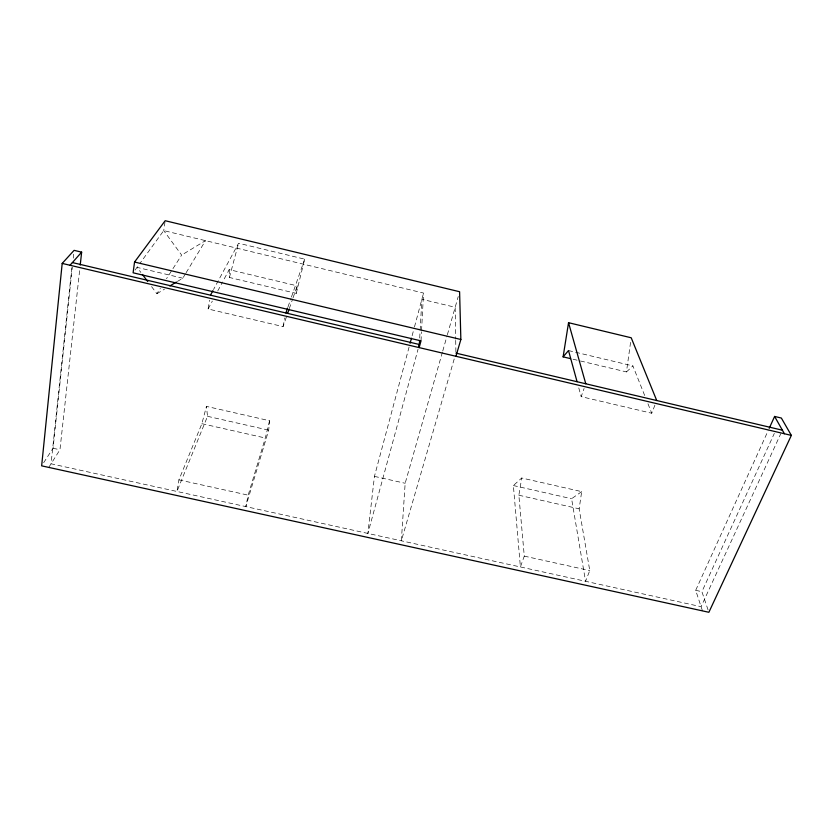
<?xml version="1.0" encoding="UTF-8"?>
<svg xmlns="http://www.w3.org/2000/svg" width="833" height="833" viewBox="0 0 833 833"><rect width="100%" height="100%" fill="white"/><g stroke="black" fill="none" stroke-linecap="round" stroke-linejoin="round"><path stroke-width="0.62" stroke-dasharray="4.17 3.12" d="M421.009 340.864L421.488 331.826M421.56 330.524L423.549 293.06L163.737 230.606L140.1 263.166M419.707 338.031L420.071 331.576M420.144 330.284L421.883 299.286L455.182 307.273L455.682 339.114M442.406 352.213L405.161 483.275L401.35 540.794L454.516 357.919M269.548 420.727L265.321 438.012L248.172 495.156L245.808 506.599L268.695 430.161L269.548 420.727L206.449 406.389L201.878 423.695L178.918 479.87L176.94 491.47L207.521 416.313L206.449 406.389M71.846 267.726L51.052 463.794L701.094 606.684L780.771 433.733M43.66 462.731L53.052 448.248L72.294 267.164M73.252 258.105L73.668 254.232M48.762 467.407L59.955 449.778L79.656 270.225M409.097 347.017L374.434 476.372L367.874 533.432L418.031 349.319M229.179 269.632L229.398 277.472L296.267 293.383L297.204 285.854L229.179 269.632L223.161 280.877M580.497 360.991L626.458 371.924L630.675 341.572M164.996 221.942L163.737 230.606L181.636 255.085L166.527 278.691M581.684 491.626L571.594 498.728L585.557 581.288L589.774 570.574L579.143 508.828L581.684 491.626L521.718 478.007L513.367 485.545L520.406 566.971L524.28 556.121L518.865 495.229L521.718 478.007M286.385 317.019L283.053 326.598L208.104 308.991L209.604 300.192M283.053 326.598L284.844 317.925M296.267 293.383L304.67 259.146L238.571 243.236L213.519 289.52M229.398 277.472L238.571 243.236M412.127 335.709L414.147 328.171M414.48 326.921L423.549 293.06M442.76 350.964L447.019 335.98M447.373 334.731L458.244 296.506M289.29 308.626L292.622 299.037M293.039 297.839L297.204 285.854M288.01 306.856L290.998 298.297M291.425 297.069L304.67 259.146M654.915 405.15L651.739 413.23L581.184 396.643L584.1 388.459M702.479 610.891L695.69 590.316L768.161 430.64M708.05 609.871L701.907 591.69L774.326 433.399M208.104 308.991L212.321 301.119M217.736 290.998L222.557 282.002M177.408 281.439L182.802 278.212L185.478 273.786M186.144 272.683L205.491 240.643L181.636 255.085M151.564 286.614L156.906 293.705L160.342 288.343M135.071 270.079L139.33 264.217M626.458 371.924L632.893 365.916L644.669 395.488M156.906 293.705L164.465 289.186M53.052 448.248L59.955 449.778M695.69 590.316L701.907 591.69M178.918 479.87L248.172 495.156M524.28 556.121L589.774 570.574M201.878 423.695L265.321 438.012M518.865 495.229L579.143 508.828M374.434 476.372L405.161 483.275M207.521 416.313L268.695 430.161M513.367 485.545L571.594 498.728M573.042 359.221L579.258 360.699M182.802 278.212L137.049 267.372L140.871 272.433M568.512 350.558L632.893 365.916M647.97 403.766L651.739 413.23M578.779 387.928L581.184 396.643M455.703 340.385L455.911 353.119"/><path stroke-width="1.25" d="M419.561 340.614L419.166 347.6L421.009 340.864L133.103 272.797L134.55 262.041L165.173 220.714L459.597 291.727L460.857 339.479L455.963 356.285M80.228 265.061L81.644 252.139L74.085 250.348L62.194 263.415L41.65 465.845L708.873 612.286L791.35 435.388L781.354 418.041L774.607 416.448L769.234 428.277M570.563 358.627L563.108 356.857L568.543 322.694L631.206 337.781L656.737 400.538M410.107 343.248L411.45 338.219M418.687 346.903L419.343 344.487L72.398 262.572M287.635 313.416L288.884 309.824M285.875 312.969L287.583 308.075M210.468 295.163L212.904 290.655M563.108 356.857L568.512 350.558L577.071 381.701M70.014 265.258L81.644 252.139M169.859 285.958L176.336 282.085M455.911 353.119L782.395 430.203M62.194 263.415L791.35 435.388M134.55 262.041L460.857 339.479M142.391 274.463L147.743 281.554M774.607 416.448L784.405 433.743M568.543 322.694L585.776 383.774"/></g></svg>
